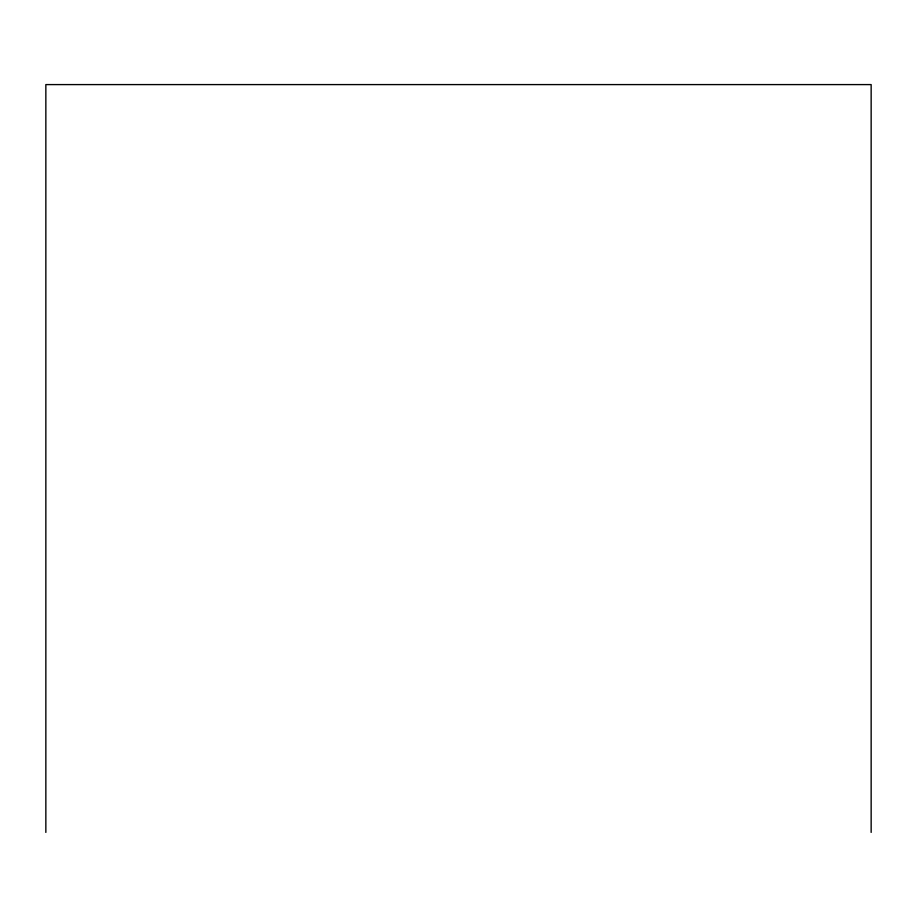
<?xml version="1.0" encoding="UTF-8"?>
<svg xmlns="http://www.w3.org/2000/svg" width="917" height="917" viewBox="0 0 917 917"><rect width="100%" height="100%" fill="white"/><g stroke="black" fill="none" stroke-linecap="round" stroke-linejoin="round"><path stroke-width="1.38" d="M871.15 832.407L871.15 84.593L45.85 84.593L45.85 832.407"/></g></svg>
